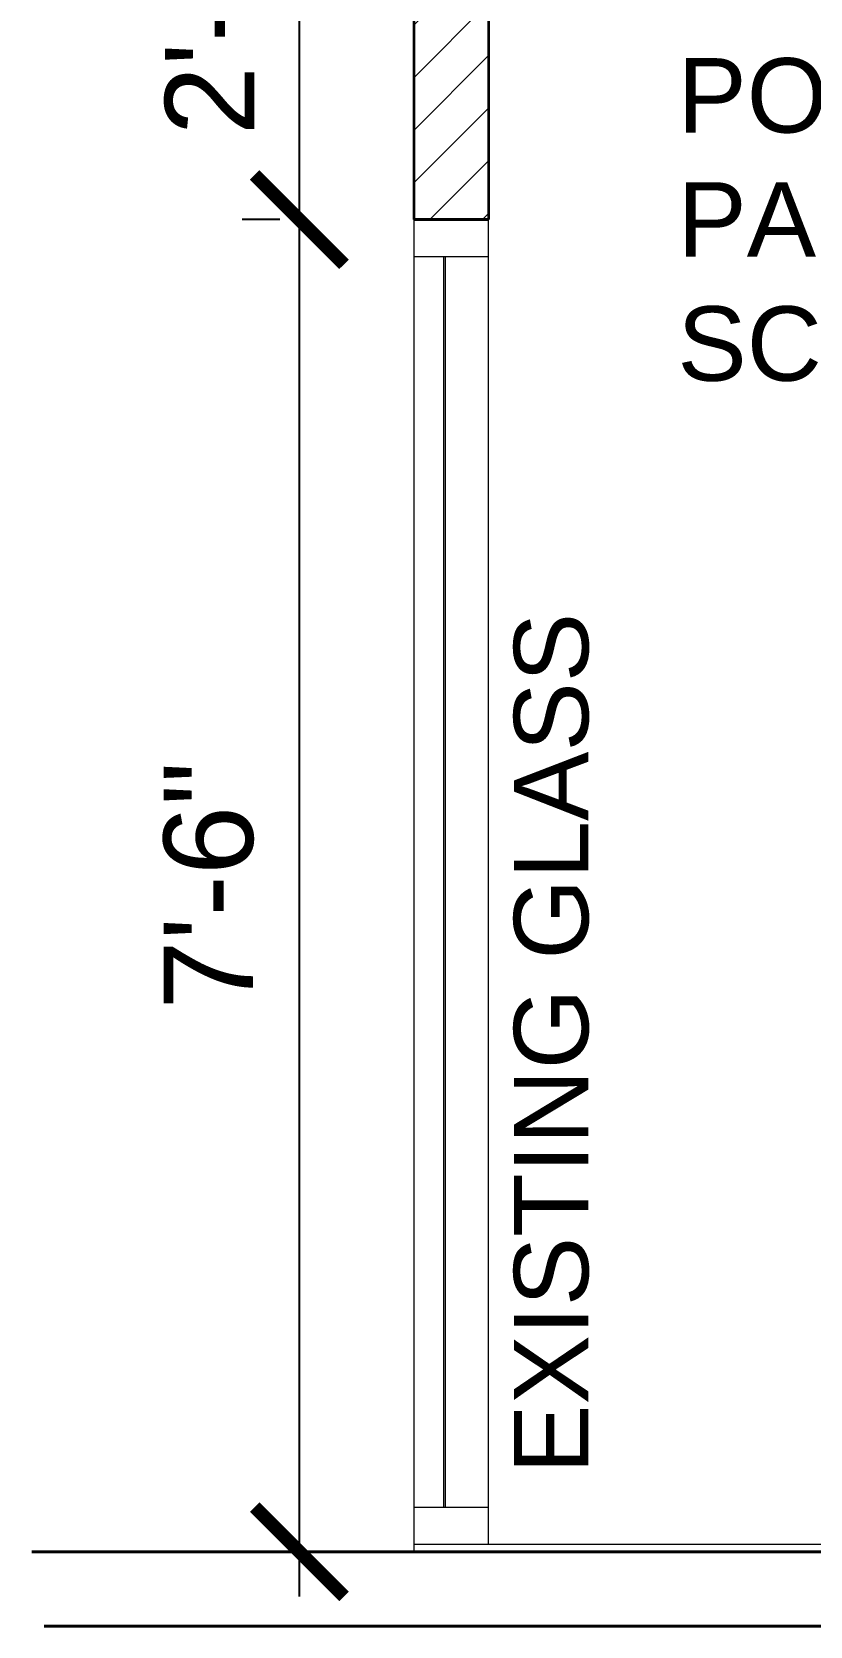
# Model space of a CAD drawing. Extents: x 65572 to 72871, y 30718 to 33858.
# Drawn here: x 65890.5 to 65942.7, y 33411.1 to 33518.2 of the extents above; entities that cross this region are included whole.
import ezdxf

# ---------------------------------------------------------------- set-up
doc = ezdxf.new("R2010")
doc.units = 0
doc.header["$LTSCALE"] = 0.5
doc.header["$MEASUREMENT"] = 0
doc.layers.get('0').update_dxf_attribs({"color": 20, "linetype": 'CONTINUOUS'})
doc.layers.get('DEFPOINTS').update_dxf_attribs({"linetype": 'CONTINUOUS', "lineweight": 5})
for name, color, linetype, lineweight in [('Annotations', 40, 'CONTINUOUS', 5), ('Framing', 142, 'CONTINUOUS', 13), ('Hatches', 8, 'CONTINUOUS', 5), ('Structure', 7, 'CONTINUOUS', 40), ('Viewed', 150, 'CONTINUOUS', 9), ('Walls', 7, 'CONTINUOUS', 35)]:
    doc.layers.add(name, color=color, linetype=linetype, lineweight=lineweight)
doc.styles.get("Standard").update_dxf_attribs({"font": 'arial.ttf'})
doc.dimstyles.new('ARCH', dxfattribs={"dimscale": 96, "dimtxt": 0.0625, "dimasz": 0.0625, "dimexe": 0.04, "dimexo": 0.09375, "dimgap": 0.03125, "dimtad": 1, "dimdec": 0, "dimrnd": 0.0625, "dimzin": 3, "dimdsep": 46, "dimlunit": 4, "dimtxsty": 'Standard', "dimblk1": 'ARCHTICK', "dimblk2": 'ARCHTICK', "dimsah": 1, "dimcen": 0, "dimdle": 0.03125, "dimclrd": 256, "dimclre": 256, "dimclrt": 256, "dimazin": 0, "dimtfac": 1, "dimtdec": 0, "dimtmove": 2, "dimatfit": 3, "dimldrblk": 'OBLIQUE', "dimfxl": 0.3, "dimfxlon": 1, "dimfrac": 2, "dimarcsym": 0})

# ---------------------------------------------------------------- blocks, each defined once
blk = doc.blocks.new('_ArchTick')
at = {"const_width": 0.15}
blk.add_lwpolyline([(-0.5, -0.5), (0.5, 0.5)], dxfattribs=at)
blk = doc.blocks.new('*D76')
at = {"layer": 'Annotations', "linetype": 'ByBlock', "lineweight": -2}
for p, q in [((65908.42, 33413.08), (65908.42, 33508.56)), ((65907.12, 33505.56), (65904.58, 33505.56)), ((65907.12, 33416.08), (65904.58, 33416.08))]:
    blk.add_line(p, q, dxfattribs=at)
at = {"layer": 'DEFPOINTS', "color": 0}
for p in [(65908.42, 33505.56), (65916.12, 33505.56), (65916.12, 33416.08)]:
    blk.add_point(p, dxfattribs=at)
at = {"layer": 'Annotations', "lineweight": -2, "xscale": 6, "yscale": 6, "zscale": 6}
for p, rotation in [((65908.42, 33505.56), 90), ((65908.42, 33416.08), 270)]:
    blk.add_blockref('_ArchTick', p, dxfattribs=dict(at, rotation=rotation))
at = {"layer": 'Annotations', "insert": (65902.35, 33460.82), "char_height": 6, "attachment_point": 5, "rotation": 90}
blk.add_mtext('7\'-6"', dxfattribs=at)
blk = doc.blocks.new('_Oblique')
at = {"lineweight": -2}
blk.add_line((-0.5, -0.5), (0.5, 0.5), dxfattribs=at)
blk = doc.blocks.new('*D78')
at = {"layer": 'Annotations', "linetype": 'ByBlock', "lineweight": -2}
for p, q in [((65908.42, 33502.56), (65908.42, 33536.56)), ((65912.12, 33533.56), (65904.58, 33533.56)), ((65907.12, 33505.56), (65904.58, 33505.56))]:
    blk.add_line(p, q, dxfattribs=at)
at = {"layer": 'DEFPOINTS', "color": 0}
for p in [(65908.42, 33533.56), (65921.12, 33533.56), (65916.12, 33505.56)]:
    blk.add_point(p, dxfattribs=at)
at = {"layer": 'Annotations', "lineweight": -2, "xscale": 6, "yscale": 6, "zscale": 6}
for p, rotation in [((65908.42, 33533.56), 90), ((65908.42, 33505.56), 270)]:
    blk.add_blockref('_ArchTick', p, dxfattribs=dict(at, rotation=rotation))
at = {"layer": 'Annotations', "insert": (65902.4, 33519.56), "char_height": 6, "attachment_point": 5, "rotation": 90}
blk.add_mtext('2\'-4"', dxfattribs=at)

msp = doc.modelspace()

# ---------------------------------------------------------------- hatches: boundary and pattern name
at = {"layer": 'Hatches'}
h = msp.add_hatch(dxfattribs=at)
h.set_pattern_fill('ANSI31', color=256, scale=20, style=0)
h.set_pattern_definition([(45, (0, 794.1224), (-1.76776695, 1.76776695), [])])
h.paths.add_polyline_path([(65921.121033, 33550.062994), (65916.121008, 33550.062994), (65916.121008, 33505.562776), (65921.121033, 33505.562776)])

# ---------------------------------------------------------------- linework, layer by layer
at = {"layer": 'Framing'}
for p, q in [((65916.121008, 33503.062764), (65916.121008, 33505.562776)), ((65921.121033, 33503.062764), (65921.121033, 33505.562776)), ((65921.121033, 33503.062764), (65916.121008, 33503.062764)), ((65918.239129, 33503.062764), (65918.121018, 33503.062764)), ((65918.121018, 33419.062352), (65918.121018, 33503.062764)), ((65918.239129, 33419.062352), (65918.239129, 33503.062764)), ((65916.121008, 33416.58061), (65916.121008, 33419.062352)), ((65916.121008, 33419.062352), (65918.121018, 33419.062352)), ((65916.121008, 33419.062352), (65921.121033, 33419.062352)), ((65918.121018, 33419.062352), (65918.239129, 33419.062352)), ((65918.239129, 33419.062352), (65921.121033, 33419.062352)), ((65921.121033, 33416.58061), (65921.121033, 33419.062352)), ((65916.121008, 33416.080608), (65916.121008, 33416.58061)), ((65916.121008, 33416.58061), (66520.623975, 33416.58061)), ((65916.121008, 33416.58061), (65921.121033, 33416.58061))]:
    msp.add_line(p, q, dxfattribs=at)
at = {"layer": 'Structure'}
for p, q in [((65890.468358, 33416.080608), (66523.123987, 33416.080608)), ((65891.293962, 33411.080608), (66511.123928, 33411.080608))]:
    msp.add_line(p, q, dxfattribs=at)
at = {"layer": 'Viewed', "linetype": 'ByBlock'}
for p, q in [((65916.121008, 33419.062352), (65916.121008, 33503.062764)), ((65921.121033, 33419.062352), (65921.121033, 33503.062764))]:
    msp.add_line(p, q, dxfattribs=at)
at = {"layer": 'Walls'}
for p, q in [((65916.121008, 33505.562776), (65916.121008, 33550.062994)), ((65921.121033, 33550.062994), (65921.121033, 33505.562776)), ((65921.121033, 33505.562776), (65916.121008, 33505.562776)), ((65916.121008, 33505.562776), (65921.121033, 33505.562776))]:
    msp.add_line(p, q, dxfattribs=at)

# ---------------------------------------------------------------- texts
at = {"layer": 'Annotations', "insert": (65933.791029, 33516.408256), "char_height": 5, "width": 60.99887021, "attachment_point": 1}
msp.add_mtext('{POLYCARBONATE PANEL WITH\\PSCREEN/SIGNAGE}', dxfattribs=at)
at = {"layer": 'Annotations', "insert": (65922.820772, 33421.31169), "char_height": 5, "width": 91.22024859, "attachment_point": 1, "rotation": 90}
msp.add_mtext('{EXISTING GLASS }', dxfattribs=at)

# ---------------------------------------------------------------- dimensions: what is measured, and where the dimension line sits
at = {"layer": 'Annotations', "linetype": 'ByBlock'}
for base, p1, p2, picture, middle in [((65908.416787, 33533.562913), (65916.121008, 33505.562776), (65921.122504, 33533.562913), '*D78', (65902.404787, 33519.562845)), ((65908.416787, 33505.562776), (65916.121008, 33416.080608), (65916.121008, 33505.562776), '*D76', (65902.353787, 33460.821692))]:
    dim = msp.add_linear_dim(base=base, p1=p1, p2=p2, angle=90, dimstyle='ARCH', dxfattribs=at)
    dim.commit()
    dim.dimension.update_dxf_attribs({"geometry": picture, "text_midpoint": middle})

doc.saveas('drawing.dxf')
